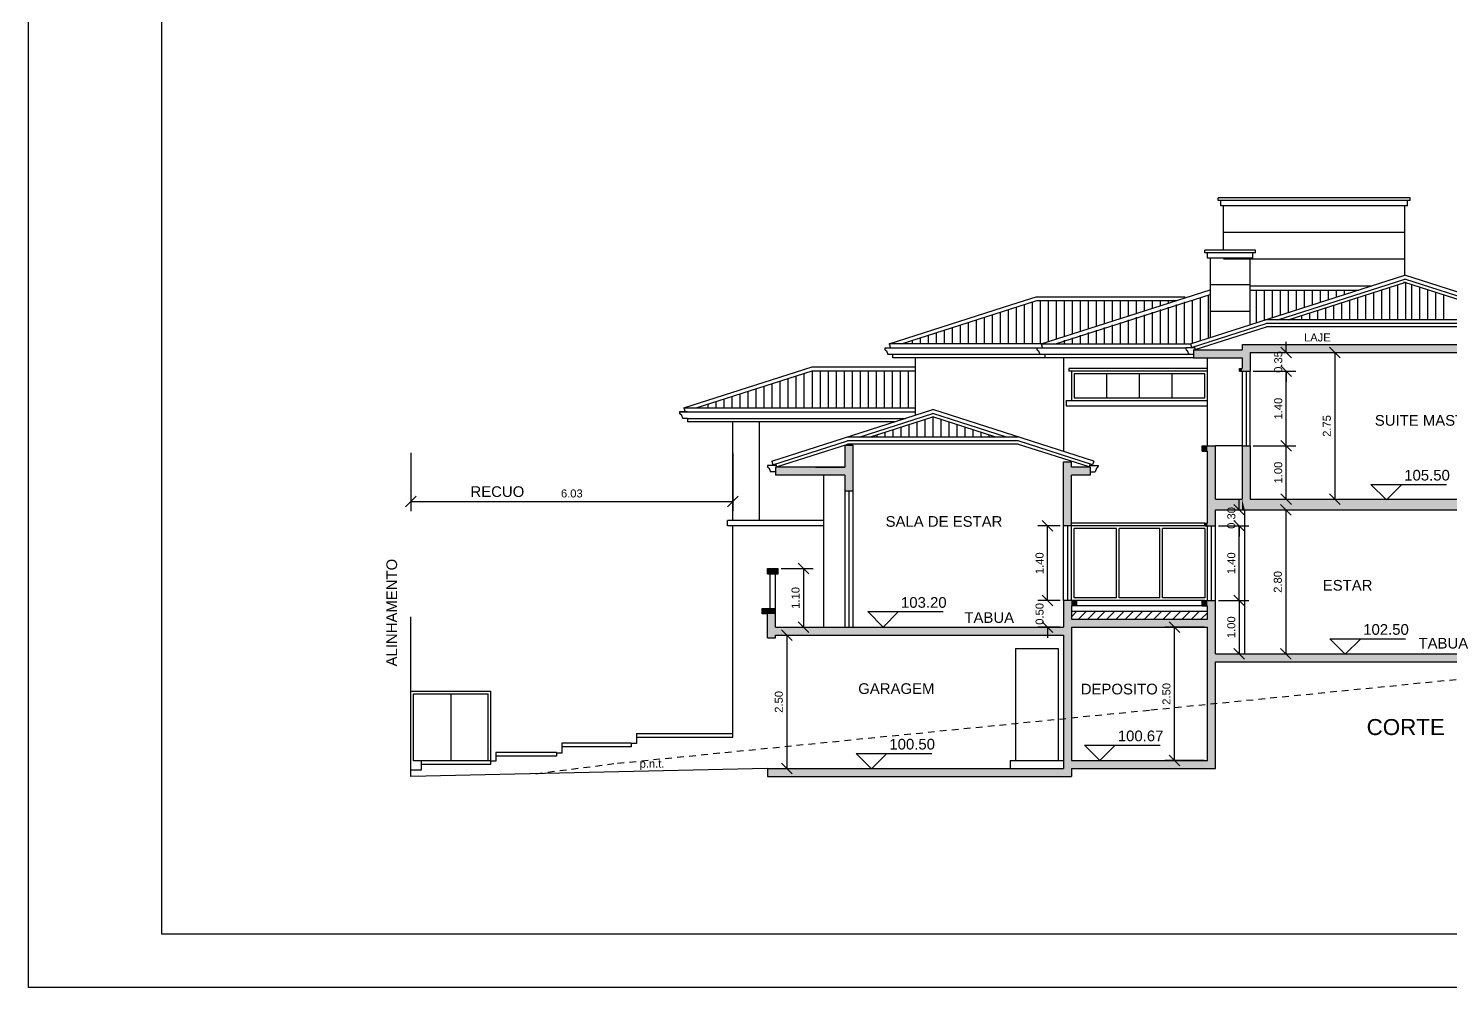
# Model space of a CAD drawing. Extents: x -23 to 90, y 6 to 84.
# Drawn here: x -23.3 to 3.36, y 5.56 to 23.55 of the extents above; entities that cross this region are included whole.
import ezdxf
from ezdxf.enums import TextEntityAlignment as Align

# ---------------------------------------------------------------- set-up
doc = ezdxf.new("R2010")
doc.units = 0
doc.header["$MEASUREMENT"] = 0
doc.linetypes.add('HIDDEN2', pattern=[0.1875, 0.125, -0.0625])
doc.layers.get('0').update_dxf_attribs({"linetype": 'CONTINUOUS'})
doc.layers.get('DEFPOINTS').update_dxf_attribs({"linetype": 'CONTINUOUS'})
for name, color, linetype in [('ALV', 6, 'CONTINUOUS'), ('CAIXILHO', 3, 'CONTINUOUS'), ('COTA', 7, 'CONTINUOUS'), ('COTAPR', 2, 'CONTINUOUS'), ('PROJ', 21, 'HIDDEN2'), ('SOLID', 253, 'CONTINUOUS'), ('TELHADO', 21, 'CONTINUOUS'), ('TEXTO', 7, 'CONTINUOUS'), ('TEXTO1', 5, 'CONTINUOUS'), ('VISTA1', 1, 'CONTINUOUS'), ('VISTA2', 2, 'CONTINUOUS'), ('VISTA3', 3, 'CONTINUOUS'), ('VISTA4', 4, 'CONTINUOUS')]:
    doc.layers.add(name, color=color, linetype=linetype)
doc.styles.add('ROMANS', font='romans', dxfattribs={"height": 0.2})
doc.styles.get("Standard").update_dxf_attribs({"font": 'swissl.ttf'})
doc.dimstyles.get("Standard").update_dxf_attribs({"dimtxt": 0.15, "dimasz": 0, "dimexe": 0.18, "dimexo": 0.06, "dimgap": 0.09, "dimtad": 1, "dimzin": 0, "dimdsep": 46, "dimtxsty": 'ROMANS', "dimtsz": 0.1, "dimcen": 0.09, "dimadec": 0, "dimazin": 0, "dimtfac": 1, "dimtix": 1, "dimtofl": 0, "dimtmove": 2, "dimatfit": 3, "dimfxl": 1, "dimtolj": 1, "dimtzin": 0, "dimarcsym": 0})

# ---------------------------------------------------------------- blocks, each defined once
blk = doc.blocks.new('*D72')
at = {"color": 0, "linetype": 'ByBlock'}
for p, q in [((-34.86, 33.864), (-34.86, 32.774)), ((-28.826, 33.864), (-28.826, 32.774)), ((-34.96, 32.854), (-34.76, 33.054)), ((-34.86, 32.954), (-28.826, 32.954)), ((-28.926, 32.854), (-28.726, 33.054))]:
    blk.add_line(p, q, dxfattribs=at)
at = {"layer": 'DEFPOINTS', "color": 0, "linetype": 'ByBlock'}
for p in [(-34.86, 33.924), (-28.826, 33.924), (-28.826, 32.954)]:
    blk.add_point(p, dxfattribs=at)
at = {"color": 0, "linetype": 'ByBlock'}
blk.add_text('6.03', height=0.15, dxfattribs=at).set_placement((-31.843, 33.104), align=Align.MIDDLE_CENTER)
blk = doc.blocks.new('*D90')
at = {"color": 0, "linetype": 'ByBlock'}
for p, q in [((-19.066, 35.745), (-18.269, 35.745)), ((-18.349, 35.645), (-18.549, 35.845)), ((-18.449, 35.745), (-18.449, 35.945)), ((-18.349, 35.295), (-18.549, 35.495)), ((-19.066, 35.395), (-18.269, 35.395)), ((-18.449, 35.395), (-18.449, 35.195))]:
    blk.add_line(p, q, dxfattribs=at)
at = {"layer": 'DEFPOINTS', "color": 0, "linetype": 'ByBlock'}
for p in [(-19.126, 35.745), (-18.449, 35.745), (-19.126, 35.395)]:
    blk.add_point(p, dxfattribs=at)
at = {"color": 0, "linetype": 'ByBlock'}
blk.add_text('0.35', height=0.15, rotation=90, dxfattribs=at).set_placement((-18.599, 35.57), align=Align.MIDDLE_CENTER)
blk = doc.blocks.new('*D91')
at = {"color": 0, "linetype": 'ByBlock'}
for p, q in [((-18.349, 35.295), (-18.549, 35.495)), ((-19.066, 35.395), (-18.269, 35.395)), ((-18.449, 33.995), (-18.449, 35.395)), ((-19.066, 33.995), (-18.269, 33.995)), ((-18.349, 33.895), (-18.549, 34.095))]:
    blk.add_line(p, q, dxfattribs=at)
at = {"layer": 'DEFPOINTS', "color": 0, "linetype": 'ByBlock'}
for p in [(-19.126, 35.395), (-18.449, 35.395), (-19.126, 33.995)]:
    blk.add_point(p, dxfattribs=at)
at = {"color": 0, "linetype": 'ByBlock'}
blk.add_text('1.40', height=0.15, rotation=90, dxfattribs=at).set_placement((-18.599, 34.695), align=Align.MIDDLE_CENTER)
blk = doc.blocks.new('*D92')
at = {"color": 0, "linetype": 'ByBlock'}
for p, q in [((-19.066, 33.995), (-18.269, 33.995)), ((-18.349, 33.895), (-18.549, 34.095)), ((-18.449, 32.995), (-18.449, 33.995)), ((-18.349, 32.895), (-18.549, 33.095)), ((-19.066, 32.995), (-18.269, 32.995))]:
    blk.add_line(p, q, dxfattribs=at)
at = {"layer": 'DEFPOINTS', "color": 0, "linetype": 'ByBlock'}
for p in [(-19.126, 33.995), (-18.449, 33.995), (-19.126, 32.995)]:
    blk.add_point(p, dxfattribs=at)
at = {"color": 0, "linetype": 'ByBlock'}
blk.add_text('1.00', height=0.15, rotation=90, dxfattribs=at).set_placement((-18.599, 33.495), align=Align.MIDDLE_CENTER)
blk = doc.blocks.new('*D94')
at = {"color": 0, "linetype": 'ByBlock'}
for p, q in [((-19.716, 32.795), (-19.149, 32.795)), ((-19.229, 32.695), (-19.429, 32.895)), ((-19.329, 32.795), (-19.329, 32.995)), ((-19.229, 32.395), (-19.429, 32.595)), ((-19.716, 32.495), (-19.149, 32.495)), ((-19.329, 32.495), (-19.329, 32.295))]:
    blk.add_line(p, q, dxfattribs=at)
at = {"layer": 'DEFPOINTS', "color": 0, "linetype": 'ByBlock'}
for p in [(-19.776, 32.795), (-19.776, 32.495), (-19.329, 32.495)]:
    blk.add_point(p, dxfattribs=at)
at = {"color": 0, "linetype": 'ByBlock'}
blk.add_text('0.30', height=0.15, rotation=90, dxfattribs=at).set_placement((-19.479, 32.645), align=Align.MIDDLE_CENTER)
blk = doc.blocks.new('*D95')
at = {"color": 0, "linetype": 'ByBlock'}
for p, q in [((-19.229, 32.395), (-19.429, 32.595)), ((-19.716, 32.495), (-19.149, 32.495)), ((-19.329, 31.095), (-19.329, 32.495)), ((-19.229, 30.995), (-19.429, 31.195)), ((-19.716, 31.095), (-19.149, 31.095))]:
    blk.add_line(p, q, dxfattribs=at)
at = {"layer": 'DEFPOINTS', "color": 0, "linetype": 'ByBlock'}
for p in [(-19.776, 32.495), (-19.329, 32.495), (-19.776, 31.095)]:
    blk.add_point(p, dxfattribs=at)
at = {"color": 0, "linetype": 'ByBlock'}
blk.add_text('1.40', height=0.15, rotation=90, dxfattribs=at).set_placement((-19.479, 31.795), align=Align.MIDDLE_CENTER)
blk = doc.blocks.new('*D96')
at = {"color": 0, "linetype": 'ByBlock'}
for p, q in [((-19.229, 30.995), (-19.429, 31.195)), ((-19.716, 31.095), (-19.149, 31.095)), ((-19.329, 31.095), (-19.329, 30.095)), ((-19.229, 29.995), (-19.429, 30.195)), ((-19.716, 30.095), (-19.149, 30.095))]:
    blk.add_line(p, q, dxfattribs=at)
at = {"layer": 'DEFPOINTS', "color": 0, "linetype": 'ByBlock'}
for p in [(-19.776, 31.095), (-19.776, 30.095), (-19.329, 30.095)]:
    blk.add_point(p, dxfattribs=at)
at = {"color": 0, "linetype": 'ByBlock'}
blk.add_text('1.00', height=0.15, rotation=90, dxfattribs=at).set_placement((-19.479, 30.595), align=Align.MIDDLE_CENTER)
blk = doc.blocks.new('*D97')
at = {"color": 0, "linetype": 'ByBlock'}
for p, q in [((-19.066, 35.745), (-17.358, 35.745)), ((-17.438, 35.645), (-17.638, 35.845)), ((-17.538, 35.745), (-17.538, 32.995)), ((-17.438, 32.895), (-17.638, 33.095)), ((-19.066, 32.995), (-17.358, 32.995))]:
    blk.add_line(p, q, dxfattribs=at)
at = {"layer": 'DEFPOINTS', "color": 0, "linetype": 'ByBlock'}
for p in [(-19.126, 35.745), (-19.126, 32.995), (-17.538, 32.995)]:
    blk.add_point(p, dxfattribs=at)
at = {"color": 0, "linetype": 'ByBlock'}
blk.add_text('2.75', height=0.15, rotation=90, dxfattribs=at).set_placement((-17.688, 34.37), align=Align.MIDDLE_CENTER)
blk = doc.blocks.new('*D120')
at = {"color": 0, "linetype": 'ByBlock'}
for p, q in [((-19.166, 32.795), (-18.277, 32.795)), ((-18.357, 32.695), (-18.557, 32.895)), ((-18.457, 32.795), (-18.457, 30.095)), ((-18.357, 29.995), (-18.557, 30.195)), ((-19.166, 30.095), (-18.277, 30.095))]:
    blk.add_line(p, q, dxfattribs=at)
at = {"layer": 'DEFPOINTS', "color": 0, "linetype": 'ByBlock'}
for p in [(-19.226, 32.795), (-19.226, 30.095), (-18.457, 30.095)]:
    blk.add_point(p, dxfattribs=at)
at = {"color": 0, "linetype": 'ByBlock'}
blk.add_text('2.80', height=0.15, rotation=90, dxfattribs=at).set_placement((-18.607, 31.445), align=Align.MIDDLE_CENTER)
blk = doc.blocks.new('*X35')
at = {"color": 0}
for p, q in [((-25.423, 30.792), (-25.319, 30.895)), ((-25.293, 30.745), (-25.143, 30.895)), ((-25.116, 30.745), (-24.966, 30.895)), ((-24.939, 30.745), (-24.789, 30.895)), ((-24.762, 30.745), (-24.612, 30.895)), ((-24.586, 30.745), (-24.436, 30.895)), ((-24.409, 30.745), (-24.259, 30.895)), ((-24.232, 30.745), (-24.082, 30.895)), ((-24.055, 30.745), (-23.905, 30.895)), ((-23.879, 30.745), (-23.729, 30.895)), ((-23.702, 30.745), (-23.552, 30.895)), ((-23.525, 30.745), (-23.375, 30.895)), ((-23.348, 30.745), (-23.198, 30.895)), ((-23.171, 30.745), (-23.021, 30.895)), ((-22.995, 30.745), (-22.873, 30.867))]:
    blk.add_line(p, q, dxfattribs=at)
blk = doc.blocks.new('*D102')
at = {"color": 0, "linetype": 'ByBlock'}
for p, q in [((-20.445, 30.495), (-20.645, 30.695)), ((-19.986, 30.595), (-20.725, 30.595)), ((-20.545, 28.095), (-20.545, 30.595)), ((-19.986, 28.095), (-20.725, 28.095)), ((-20.445, 27.995), (-20.645, 28.195))]:
    blk.add_line(p, q, dxfattribs=at)
at = {"layer": 'DEFPOINTS', "color": 0, "linetype": 'ByBlock'}
for p in [(-20.545, 30.595), (-19.926, 30.595), (-19.926, 28.095)]:
    blk.add_point(p, dxfattribs=at)
at = {"color": 0, "linetype": 'ByBlock'}
blk.add_text('2.50', height=0.15, rotation=90, dxfattribs=at).set_placement((-20.695, 29.345), align=Align.MIDDLE_CENTER)
blk = doc.blocks.new('*D105')
at = {"color": 0, "linetype": 'ByBlock'}
for p, q in [((-27.966, 30.445), (-27.633, 30.445)), ((-27.713, 30.345), (-27.913, 30.545)), ((-27.813, 30.445), (-27.813, 27.945)), ((-27.713, 27.845), (-27.913, 28.045)), ((-27.966, 27.945), (-27.633, 27.945))]:
    blk.add_line(p, q, dxfattribs=at)
at = {"layer": 'DEFPOINTS', "color": 0, "linetype": 'ByBlock'}
for p in [(-28.026, 30.445), (-28.026, 27.945), (-27.813, 27.945)]:
    blk.add_point(p, dxfattribs=at)
at = {"color": 0, "linetype": 'ByBlock'}
blk.add_text('2.50', height=0.15, rotation=90, dxfattribs=at).set_placement((-27.963, 29.195), align=Align.MIDDLE_CENTER)
blk = doc.blocks.new('*D106')
at = {"color": 0, "linetype": 'ByBlock'}
for p, q in [((-27.399, 31.595), (-27.599, 31.795)), ((-27.916, 31.695), (-27.319, 31.695)), ((-27.499, 31.695), (-27.499, 30.595)), ((-27.399, 30.495), (-27.599, 30.695)), ((-27.916, 30.595), (-27.319, 30.595))]:
    blk.add_line(p, q, dxfattribs=at)
at = {"layer": 'DEFPOINTS', "color": 0, "linetype": 'ByBlock'}
for p in [(-27.976, 31.695), (-27.976, 30.595), (-27.499, 30.595)]:
    blk.add_point(p, dxfattribs=at)
at = {"color": 0, "linetype": 'ByBlock'}
blk.add_text('1.10', height=0.15, rotation=90, dxfattribs=at).set_placement((-27.649, 31.145), align=Align.MIDDLE_CENTER)
blk = doc.blocks.new('*D116')
at = {"color": 0, "linetype": 'ByBlock'}
for p, q in [((-22.824, 32.395), (-23.024, 32.595)), ((-22.686, 32.495), (-23.104, 32.495)), ((-22.924, 31.095), (-22.924, 32.495)), ((-22.824, 30.995), (-23.024, 31.195)), ((-22.686, 31.095), (-23.104, 31.095))]:
    blk.add_line(p, q, dxfattribs=at)
at = {"layer": 'DEFPOINTS', "color": 0, "linetype": 'ByBlock'}
for p in [(-22.924, 32.495), (-22.626, 32.495), (-22.626, 31.095)]:
    blk.add_point(p, dxfattribs=at)
at = {"color": 0, "linetype": 'ByBlock'}
blk.add_text('1.40', height=0.15, rotation=90, dxfattribs=at).set_placement((-23.074, 31.795), align=Align.MIDDLE_CENTER)
blk = doc.blocks.new('*D117')
at = {"color": 0, "linetype": 'ByBlock'}
for p, q in [((-22.824, 30.995), (-23.024, 31.195)), ((-22.924, 31.095), (-22.924, 31.295)), ((-22.686, 31.095), (-23.104, 31.095)), ((-22.824, 30.495), (-23.024, 30.695)), ((-22.686, 30.595), (-23.104, 30.595)), ((-22.924, 30.595), (-22.924, 30.395))]:
    blk.add_line(p, q, dxfattribs=at)
at = {"layer": 'DEFPOINTS', "color": 0, "linetype": 'ByBlock'}
for p in [(-22.626, 31.095), (-22.924, 30.595), (-22.626, 30.595)]:
    blk.add_point(p, dxfattribs=at)
at = {"color": 0, "linetype": 'ByBlock'}
blk.add_text('0.50', height=0.15, rotation=90, dxfattribs=at).set_placement((-23.074, 30.845), align=Align.MIDDLE_CENTER)

msp = doc.modelspace()

# ---------------------------------------------------------------- linework, layer by layer
for p, q in [((-23.303, 5.558), (-23.303, 84.427)), ((-0.399, 18.738), (-1.149, 18.738)), ((0.317, 18.081), (2.521, 18.787)), ((4.688, 18.081), (2.484, 18.787)), ((-0.399, 18.238), (-1.149, 18.238)), ((-1.431, 17.522), (-0.09, 17.951)), ((5.101, 17.951), (-0.09, 17.951)), ((-1.457, 17.554), (-1.607, 17.554)), ((-1.449, 17.579), (-1.431, 17.522)), ((-7.533, 15.881), (-6.349, 16.26)), ((-5.165, 15.881), (-6.349, 16.26)), ((-9.281, 15.322), (-7.94, 15.751)), ((-4.749, 15.751), (-7.949, 15.751)), ((-3.417, 15.322), (-4.758, 15.751)), ((-9.299, 15.352), (-9.449, 15.352)), ((-9.299, 15.379), (-9.281, 15.322)), ((-3.399, 15.379), (-3.417, 15.322)), ((-3.399, 15.352), (-3.249, 15.352)), ((-12.006, 10.142), (-13.306, 10.142)), ((-13.306, 10.142), (-13.306, 10.072)), ((-12.006, 10.142), (-12.006, 10.072)), ((-11.906, 10.135), (-12.006, 10.135)), ((-11.906, 10.322), (-10.099, 10.322)), ((-11.906, 10.322), (-11.906, 10.152)), ((-11.906, 10.252), (-10.099, 10.252)), ((-11.906, 10.152), (-11.906, 10.135)), ((-13.406, 9.968), (-14.541, 9.968)), ((-14.541, 9.968), (-14.541, 9.898)), ((-13.406, 9.898), (-14.541, 9.898)), ((-14.541, 9.898), (-14.541, 9.803)), ((-13.406, 9.968), (-13.406, 9.898)), ((-13.306, 9.956), (-13.406, 9.956)), ((-12.006, 10.072), (-13.306, 10.072)), ((-13.306, 10.072), (-13.306, 9.956)), ((-15.941, 9.633), (-16.134, 9.633)), ((-14.641, 9.809), (-15.941, 9.809)), ((-15.941, 9.809), (-15.941, 9.739)), ((-14.641, 9.739), (-15.941, 9.739)), ((-15.941, 9.739), (-15.941, 9.633)), ((-14.641, 9.809), (-14.641, 9.739)), ((-14.541, 9.803), (-14.641, 9.803)), ((90.408, 5.558), (-23.303, 5.558))]:
    msp.add_line(p, q)
at = {"color": 6}
for p, q in [((-20.803, 6.558), (-20.803, 83.427)), ((89.408, 6.558), (-20.803, 6.558))]:
    msp.add_line(p, q, dxfattribs=at)
at = {"layer": 'ALV'}
for p, q in [((-0.549, 17.616), (-0.549, 17.516)), ((-0.549, 17.616), (5.751, 17.616)), ((-1.607, 17.554), (-1.607, 17.534)), ((-1.577, 17.504), (-1.548, 17.433)), ((-1.457, 17.433), (-1.548, 17.433)), ((-1.459, 17.516), (-0.549, 17.516)), ((-1.459, 17.516), (-1.459, 17.366)), ((-1.459, 17.366), (-0.549, 17.366)), ((-0.549, 17.366), (-0.549, 17.166)), ((-0.399, 17.466), (-0.399, 17.116)), ((-0.399, 17.466), (5.601, 17.466)), ((-0.599, 17.166), (-0.549, 17.166)), ((-0.599, 17.116), (-0.599, 17.166)), ((-0.599, 17.116), (-0.399, 17.116)), ((-7.999, 15.732), (-7.999, 15.316)), ((-7.999, 15.732), (-7.849, 15.732)), ((-7.849, 15.732), (-7.849, 14.866)), ((-1.299, 15.716), (-1.049, 15.716)), ((-1.299, 15.616), (-1.299, 15.716)), ((-1.299, 15.616), (-1.199, 15.616)), ((-1.199, 14.716), (-1.199, 15.616)), ((-1.049, 14.716), (-1.049, 15.716)), ((-0.549, 15.716), (-0.549, 14.716)), ((-0.549, 15.716), (-0.399, 15.716)), ((-0.399, 15.716), (-0.399, 14.716)), ((-9.449, 15.352), (-9.449, 15.332)), ((-9.419, 15.302), (-9.39, 15.23)), ((-9.299, 15.23), (-9.39, 15.23)), ((-9.299, 15.316), (-9.299, 15.166)), ((-7.999, 15.316), (-9.299, 15.316)), ((-8.539, 15.316), (-7.999, 15.316)), ((-3.899, 14.216), (-3.899, 15.416)), ((-3.899, 15.416), (-3.748, 15.416)), ((-3.748, 15.316), (-3.748, 15.416)), ((-3.399, 15.316), (-3.748, 15.316)), ((-3.399, 15.316), (-3.399, 15.166)), ((-3.399, 15.23), (-3.307, 15.23)), ((-3.279, 15.302), (-3.307, 15.23)), ((-3.249, 15.352), (-3.249, 15.332)), ((-7.999, 15.166), (-9.299, 15.166)), ((-7.999, 15.166), (-7.999, 14.866)), ((-3.748, 14.216), (-3.748, 15.166)), ((-3.399, 15.166), (-3.748, 15.166)), ((-7.849, 14.866), (-7.999, 14.866)), ((-1.199, 14.266), (-1.199, 14.716)), ((-1.049, 14.716), (-0.549, 14.716)), ((-0.399, 14.716), (5.601, 14.716)), ((-1.049, 14.216), (-1.049, 14.516)), ((-1.049, 14.516), (8.151, 14.516)), ((-3.748, 14.216), (-3.899, 14.216)), ((-1.249, 14.216), (-1.249, 14.266)), ((-1.249, 14.266), (-1.199, 14.266)), ((-1.249, 14.216), (-1.049, 14.216)), ((-9.449, 13.316), (-9.449, 13.416)), ((-9.449, 13.416), (-9.249, 13.416)), ((-9.249, 13.316), (-9.249, 13.416)), ((-9.449, 13.316), (-9.249, 13.316)), ((-3.899, 12.816), (-3.899, 12.316)), ((-3.648, 12.816), (-3.899, 12.816)), ((-3.899, 12.816), (-3.899, 12.316)), ((-3.648, 12.716), (-3.648, 12.816)), ((-1.299, 12.716), (-1.299, 12.816)), ((-1.299, 12.816), (-1.049, 12.816)), ((-1.049, 11.816), (-1.049, 12.816)), ((-9.549, 12.566), (-9.549, 12.666)), ((-9.549, 12.666), (-9.299, 12.666)), ((-9.449, 12.566), (-9.549, 12.566)), ((-9.449, 12.116), (-9.449, 12.566)), ((-9.299, 12.316), (-9.299, 12.666)), ((-3.749, 12.716), (-3.749, 12.466)), ((-3.648, 12.716), (-3.748, 12.716)), ((-1.299, 12.716), (-1.199, 12.716)), ((-1.199, 12.466), (-1.199, 12.716)), ((-9.299, 12.316), (-3.899, 12.316)), ((-3.899, 12.366), (-3.899, 12.316)), ((-3.899, 12.366), (-3.899, 12.316)), ((-3.749, 12.466), (-1.199, 12.466)), ((-3.749, 12.316), (-1.199, 12.316)), ((-3.749, 12.316), (-3.749, 9.816)), ((-1.199, 9.816), (-1.199, 12.316)), ((-9.449, 12.116), (-9.299, 12.116)), ((-9.299, 12.116), (-9.299, 12.166)), ((-9.299, 12.166), (-3.899, 12.166)), ((-3.899, 12.166), (-3.899, 9.666)), ((-1.049, 11.816), (10.718, 11.816)), ((-1.049, 11.666), (10.868, 11.666)), ((-1.049, 9.666), (-1.049, 11.666)), ((-9.449, 9.666), (-16.133, 9.516)), ((-9.449, 9.666), (-3.899, 9.666)), ((-9.449, 9.666), (-9.449, 9.516)), ((-3.749, 9.816), (-1.199, 9.816)), ((-3.749, 9.666), (-1.049, 9.666)), ((-3.749, 9.666), (-3.749, 9.516)), ((-9.449, 9.516), (-3.749, 9.516))]:
    msp.add_line(p, q, dxfattribs=at)
for centre, start, end in [((-1.577, 17.534), 180, 270), ((-9.419, 15.332), 180, 270), ((-3.279, 15.332), 270, 0)]:
    msp.add_arc(centre, 0.03, start, end, dxfattribs=at)
at = {"layer": 'CAIXILHO'}
for p, q in [((-0.474, 17.116), (-0.474, 15.716)), ((-7.924, 14.866), (-7.924, 12.316)), ((-3.823, 14.216), (-3.823, 12.816)), ((-1.124, 12.816), (-1.124, 14.216))]:
    msp.add_line(p, q, dxfattribs=at)
at = {"layer": 'COTAPR'}
for p, q in [((1.867, 14.993), (3.285, 14.993)), ((2.155, 14.705), (1.867, 14.993)), ((2.155, 14.705), (2.443, 14.993)), ((-7.569, 12.608), (-6.151, 12.608)), ((-7.281, 12.32), (-7.569, 12.608)), ((-7.281, 12.32), (-6.993, 12.608)), ((-3.749, 12.616), (-1.199, 12.616)), ((-16.133, 11.116), (-16.133, 12.508)), ((1.098, 12.101), (2.516, 12.101)), ((1.386, 11.813), (1.098, 12.101)), ((1.386, 11.813), (1.674, 12.101)), ((-7.787, 9.95), (-6.368, 9.95)), ((-7.499, 9.662), (-7.787, 9.95)), ((-7.499, 9.662), (-7.21, 9.95)), ((-3.504, 10.104), (-2.085, 10.104)), ((-3.216, 9.817), (-3.504, 10.104)), ((-3.216, 9.817), (-2.927, 10.104))]:
    msp.add_line(p, q, dxfattribs=at)
at = {"layer": 'PROJ'}
msp.add_lwpolyline([(-13.789, 9.569), (-12.259, 9.766), (-2.259, 10.766), (7.741, 11.766), (18.591, 12.979)], dxfattribs=at)
at = {"layer": 'SOLID'}
for points in [[(-0.549, 17.616), (-0.549, 17.116), (-0.399, 17.466), (-0.399, 17.116)], [(5.751, 17.616), (-0.549, 17.616), (5.601, 17.466), (-0.399, 17.466)], [(-1.459, 17.516), (-0.549, 17.516), (-1.459, 17.366), (-0.549, 17.366)], [(-0.549, 17.166), (-0.599, 17.166), (-0.549, 17.116), (-0.599, 17.116)], [(-7.849, 15.732), (-7.849, 14.866), (-7.999, 15.732), (-7.999, 14.866)], [(-1.299, 15.716), (-1.299, 15.616), (-1.199, 15.716), (-1.199, 15.616)], [(-1.049, 15.716), (-1.049, 14.216), (-1.199, 15.716), (-1.199, 14.216)], [(-0.549, 15.716), (-0.549, 14.716), (-0.399, 15.716), (-0.399, 14.716)], [(-7.999, 15.316), (-9.299, 15.316), (-7.999, 15.166), (-9.299, 15.166)], [(-3.899, 15.416), (-3.899, 14.216), (-3.748, 15.416), (-3.748, 14.216)], [(-3.399, 15.316), (-3.748, 15.316), (-3.399, 15.166), (-3.748, 15.166)], [(-1.049, 14.716), (-1.049, 14.516), (-0.549, 14.716), (-0.549, 14.516)], [(8.151, 14.716), (-0.549, 14.716), (8.151, 14.516), (-0.499, 14.516)], [(-0.499, 14.516), (-0.549, 14.716), (-0.549, 14.516)], [(-1.249, 14.266), (-1.249, 14.216), (-1.199, 14.266), (-1.199, 14.216)], [(-9.449, 13.416), (-9.249, 13.416), (-9.449, 13.316), (-9.249, 13.316)], [(-3.899, 12.816), (-3.899, 9.666), (-3.748, 12.816), (-3.749, 9.516)], [(-3.648, 12.816), (-3.648, 12.716), (-3.748, 12.816), (-3.748, 12.716)], [(-1.299, 12.716), (-1.199, 12.716), (-1.299, 12.816), (-1.199, 12.816)], [(-1.049, 12.816), (-1.049, 9.666), (-1.199, 12.816), (-1.199, 9.816)], [(-9.549, 12.666), (-9.299, 12.666), (-9.549, 12.566), (-9.299, 12.566)], [(-9.449, 12.566), (-9.449, 12.116), (-9.299, 12.566), (-9.299, 12.116)], [(-9.299, 12.316), (-3.899, 12.316), (-9.299, 12.166), (-3.899, 12.166)], [(-1.199, 12.466), (-3.749, 12.466), (-1.199, 12.316), (-3.749, 12.316)], [(-1.049, 11.816), (10.718, 11.816), (-1.049, 11.666), (10.868, 11.666)], [(-3.899, 9.666), (-9.449, 9.666), (-3.749, 9.516), (-9.449, 9.516)], [(-1.199, 9.816), (-3.749, 9.816), (-1.049, 9.666), (-3.749, 9.666)]]:
    msp.add_solid(points, dxfattribs=at)
at = {"layer": 'TELHADO'}
for p, q in [((2.219, 18.081), (2.219, 18.69)), ((2.369, 18.081), (2.369, 18.738)), ((2.519, 18.081), (2.519, 18.786)), ((2.633, 18.081), (2.633, 18.739)), ((2.783, 18.081), (2.783, 18.691)), ((-4.481, 17.631), (-4.481, 18.417)), ((-4.331, 17.631), (-4.331, 18.443)), ((-4.181, 17.675), (-4.181, 18.443)), ((-4.031, 17.723), (-4.031, 18.443)), ((-3.881, 17.771), (-3.881, 18.443)), ((-3.881, 17.771), (-3.881, 18.443)), ((-3.731, 17.819), (-3.731, 18.443)), ((-3.581, 17.867), (-3.581, 18.443)), ((-3.431, 17.915), (-3.431, 18.443)), ((-3.281, 17.963), (-3.281, 18.443)), ((-3.131, 18.011), (-3.131, 18.443)), ((-2.981, 18.059), (-2.981, 18.443)), ((-2.831, 18.107), (-2.831, 18.443)), ((-2.681, 18.155), (-2.681, 18.443)), ((-2.531, 18.203), (-2.531, 18.443)), ((-2.381, 18.251), (-2.381, 18.443)), ((-2.231, 18.299), (-2.231, 18.443)), ((-2.081, 18.347), (-2.081, 18.443)), ((-1.931, 18.395), (-1.931, 18.443)), ((-1.631, 17.631), (-1.631, 18.417)), ((-1.481, 17.643), (-1.481, 18.452)), ((-1.331, 17.691), (-1.331, 18.5)), ((-1.181, 17.739), (-1.181, 18.548)), ((-0.281, 18.027), (-0.281, 18.64)), ((-0.131, 18.075), (-0.131, 18.64)), ((0.019, 18.123), (0.019, 18.64)), ((0.169, 18.171), (0.169, 18.64)), ((0.319, 18.219), (0.319, 18.64)), ((0.469, 18.267), (0.469, 18.64)), ((0.619, 18.315), (0.619, 18.64)), ((0.769, 18.363), (0.769, 18.64)), ((0.919, 18.411), (0.919, 18.64)), ((1.069, 18.459), (1.069, 18.64)), ((1.219, 18.507), (1.219, 18.64)), ((1.319, 18.081), (1.319, 18.402)), ((1.369, 18.555), (1.369, 18.64)), ((1.469, 18.081), (1.469, 18.45)), ((1.619, 18.081), (1.619, 18.498)), ((1.769, 18.081), (1.769, 18.546)), ((1.919, 18.081), (1.919, 18.594)), ((2.069, 18.081), (2.069, 18.642)), ((2.933, 18.081), (2.933, 18.643)), ((3.083, 18.081), (3.083, 18.595)), ((3.233, 18.081), (3.233, 18.547)), ((-5.231, 17.631), (-5.231, 18.177)), ((-5.081, 17.631), (-5.081, 18.225)), ((-4.931, 17.631), (-4.931, 18.273)), ((-4.781, 17.631), (-4.781, 18.321)), ((-4.631, 17.631), (-4.631, 18.369)), ((-2.381, 17.631), (-2.381, 18.177)), ((-2.231, 17.631), (-2.231, 18.225)), ((-2.081, 17.631), (-2.081, 18.273)), ((-1.931, 17.631), (-1.931, 18.321)), ((-1.781, 17.631), (-1.781, 18.369)), ((0.569, 18.081), (0.569, 18.162)), ((0.719, 18.081), (0.719, 18.21)), ((0.869, 18.081), (0.869, 18.258)), ((1.019, 18.081), (1.019, 18.306)), ((1.169, 18.081), (1.169, 18.354)), ((-6.131, 17.631), (-6.131, 17.889)), ((-5.981, 17.631), (-5.981, 17.937)), ((-5.831, 17.631), (-5.831, 17.985)), ((-5.681, 17.631), (-5.681, 18.033)), ((-5.531, 17.631), (-5.531, 18.081)), ((-5.381, 17.631), (-5.381, 18.129)), ((-3.281, 17.631), (-3.281, 17.889)), ((-3.131, 17.631), (-3.131, 17.937)), ((-2.981, 17.631), (-2.981, 17.985)), ((-2.831, 17.631), (-2.831, 18.033)), ((-2.681, 17.631), (-2.681, 18.081)), ((-2.531, 17.631), (-2.531, 18.129)), ((0.419, 18.081), (0.419, 18.114)), ((-6.731, 17.631), (-6.731, 17.697)), ((-6.581, 17.631), (-6.581, 17.745)), ((-6.431, 17.631), (-6.431, 17.793)), ((-6.281, 17.631), (-6.281, 17.841)), ((-3.881, 17.631), (-3.881, 17.697)), ((-3.731, 17.631), (-3.731, 17.745)), ((-3.581, 17.631), (-3.581, 17.793)), ((-3.431, 17.631), (-3.431, 17.841)), ((-8.762, 16.432), (-8.762, 17.079)), ((-8.612, 17.127), (-8.612, 16.432)), ((-8.462, 17.127), (-8.462, 16.432)), ((-8.312, 17.127), (-8.312, 16.432)), ((-8.162, 17.127), (-8.162, 16.432)), ((-8.012, 17.127), (-8.012, 16.432)), ((-7.862, 17.127), (-7.862, 16.432)), ((-7.712, 17.127), (-7.712, 16.432)), ((-7.562, 17.127), (-7.562, 16.432)), ((-7.412, 17.127), (-7.412, 16.432)), ((-7.262, 17.127), (-7.262, 16.432)), ((-7.112, 17.127), (-7.112, 16.432)), ((-6.962, 17.127), (-6.962, 16.432)), ((-6.812, 17.127), (-6.812, 16.432)), ((-9.512, 16.432), (-9.512, 16.839)), ((-9.362, 16.432), (-9.362, 16.887)), ((-9.212, 16.432), (-9.212, 16.935)), ((-9.062, 16.432), (-9.062, 16.983)), ((-8.912, 16.432), (-8.912, 17.031)), ((-10.412, 16.432), (-10.412, 16.551)), ((-10.262, 16.432), (-10.262, 16.599)), ((-10.112, 16.432), (-10.112, 16.647)), ((-9.962, 16.432), (-9.962, 16.695)), ((-9.812, 16.432), (-9.812, 16.743)), ((-9.662, 16.432), (-9.662, 16.791)), ((-10.562, 16.432), (-10.562, 16.503)), ((-7.099, 16.02), (-7.099, 15.881)), ((-7.099, 16.02), (-7.099, 15.881)), ((-6.949, 16.068), (-6.949, 15.881)), ((-6.799, 16.116), (-6.799, 15.881)), ((-6.649, 16.164), (-6.649, 15.881)), ((-6.499, 16.212), (-6.499, 15.881)), ((-6.349, 16.26), (-6.349, 15.881)), ((-6.199, 16.212), (-6.199, 15.881)), ((-6.049, 16.164), (-6.049, 15.881)), ((-5.899, 16.116), (-5.899, 15.881)), ((-5.749, 16.068), (-5.749, 15.881)), ((-5.599, 16.02), (-5.599, 15.881)), ((-7.399, 15.924), (-7.399, 15.881)), ((-7.249, 15.972), (-7.249, 15.881)), ((-5.449, 15.972), (-5.449, 15.881)), ((-5.299, 15.924), (-5.299, 15.881))]:
    msp.add_line(p, q, dxfattribs=at)
at = {"layer": 'VISTA1'}
for p, q in [((2.501, 19.716), (-0.899, 19.716)), ((2.501, 19.216), (-0.899, 19.216)), ((-10.099, 14.316), (-10.099, 16.168)), ((-16.133, 9.516), (-16.133, 11.116)), ((-16.133, 11.116), (-14.633, 11.116)), ((-16.083, 9.809), (-16.083, 11.066)), ((-16.083, 11.066), (-14.683, 11.066)), ((-15.383, 11.066), (-15.383, 9.809)), ((-14.683, 9.803), (-14.683, 11.066)), ((-14.633, 9.803), (-14.633, 11.116)), ((-15.941, 9.809), (-16.083, 9.809))]:
    msp.add_line(p, q, dxfattribs=at)
at = {"layer": 'VISTA2'}
for p, q in [((2.601, 20.366), (-0.999, 20.366)), ((-0.999, 20.316), (-0.999, 20.366)), ((2.601, 20.316), (-0.999, 20.316)), ((-0.949, 20.316), (-0.999, 20.316)), ((-0.949, 20.216), (-0.949, 20.316)), ((2.551, 20.216), (2.551, 20.316)), ((2.601, 20.316), (2.551, 20.316)), ((2.601, 20.316), (2.601, 20.366)), ((2.551, 20.216), (-0.949, 20.216)), ((-0.899, 19.388), (-0.899, 20.216)), ((2.501, 18.917), (2.501, 20.216)), ((-6.938, 17.631), (-4.4, 18.443)), ((-4.866, 18.367), (-4.411, 18.513)), ((-4.411, 18.513), (-1.617, 18.513)), ((-4.4, 18.443), (-1.78, 18.443)), ((-7.168, 17.631), (-4.866, 18.367)), ((-11.013, 16.432), (-8.612, 17.201)), ((-10.783, 16.432), (-8.612, 17.127)), ((-8.612, 17.201), (-6.672, 17.201)), ((-8.612, 17.127), (-6.672, 17.127)), ((-1.199, 17.166), (-3.799, 17.166)), ((-3.799, 17.166), (-3.799, 17.116)), ((-1.199, 17.116), (-3.799, 17.116)), ((-3.749, 17.116), (-3.749, 16.566)), ((-1.249, 17.066), (-3.699, 17.066)), ((-3.699, 17.066), (-3.699, 16.616)), ((-3.089, 17.066), (-3.089, 16.616)), ((-2.479, 17.066), (-2.479, 16.616)), ((-1.869, 17.066), (-1.869, 16.616)), ((-1.249, 16.616), (-1.249, 17.066)), ((-0.549, 17.116), (-0.549, 15.716)), ((-0.399, 15.716), (-0.399, 17.116)), ((-3.849, 16.566), (-1.199, 16.566)), ((-3.849, 16.566), (-3.849, 16.466)), ((-3.699, 16.616), (-1.249, 16.616)), ((-3.849, 16.466), (-1.199, 16.466)), ((-9.599, 14.316), (-9.599, 16.168)), ((-0.549, 15.716), (-1.049, 15.716)), ((-7.999, 14.866), (-7.999, 12.316)), ((-7.849, 14.866), (-7.849, 12.316)), ((-10.099, 10.252), (-10.099, 14.216)), ((-3.899, 12.816), (-3.899, 14.216)), ((-3.748, 12.816), (-3.748, 14.266)), ((-1.249, 14.266), (-3.748, 14.266)), ((-1.249, 14.216), (-3.748, 14.216)), ((-3.698, 12.866), (-3.698, 14.166)), ((-2.907, 14.166), (-3.698, 14.166)), ((-2.907, 12.866), (-2.907, 14.166)), ((-2.857, 12.866), (-2.857, 14.166)), ((-2.091, 14.166), (-2.857, 14.166)), ((-2.091, 12.866), (-2.091, 14.166)), ((-2.041, 12.866), (-2.041, 14.166)), ((-1.249, 14.166), (-2.041, 14.166)), ((-1.249, 14.166), (-1.249, 12.866)), ((-1.199, 12.816), (-1.199, 14.216)), ((-1.049, 12.816), (-1.049, 14.216)), ((-9.399, 12.666), (-9.399, 13.316)), ((-9.299, 12.666), (-9.299, 13.316)), ((-3.698, 12.866), (-3.698, 13.316)), ((-1.249, 12.816), (-3.748, 12.816)), ((-2.907, 12.866), (-3.699, 12.866)), ((-2.091, 12.866), (-2.857, 12.866)), ((-1.249, 12.866), (-2.041, 12.866)), ((-1.249, 12.716), (-3.749, 12.716)), ((-4.799, 11.916), (-3.999, 11.916)), ((-4.799, 11.916), (-4.799, 9.816)), ((-3.999, 11.916), (-3.999, 9.816)), ((-4.899, 9.816), (-3.899, 9.816)), ((-4.899, 9.816), (-4.899, 9.666))]:
    msp.add_line(p, q, dxfattribs=at)
at = {"layer": 'VISTA3'}
for p, q in [((-0.299, 19.388), (-1.249, 19.388)), ((-1.249, 19.338), (-1.249, 19.388)), ((-0.299, 19.338), (-1.249, 19.338)), ((-1.199, 19.238), (-1.199, 19.338)), ((-0.349, 19.238), (-1.199, 19.238)), ((-1.149, 19.238), (-1.149, 17.749)), ((-0.399, 17.989), (-0.399, 19.238)), ((-0.349, 19.238), (-0.349, 19.338)), ((-0.299, 19.338), (-0.299, 19.388)), ((-0.399, 18.719), (1.883, 18.719)), ((-4.318, 17.631), (-1.149, 18.645)), ((-4.046, 17.631), (-1.149, 18.558)), ((-0.399, 18.64), (1.637, 18.64)), ((-4.318, 17.631), (-7.168, 17.631)), ((-7.168, 17.631), (-7.143, 17.552)), ((-4.399, 17.552), (-7.249, 17.552)), ((-7.249, 17.552), (-7.249, 17.532)), ((-7.219, 17.502), (-7.19, 17.43)), ((-4.34, 17.43), (-7.19, 17.43)), ((-7.099, 17.366), (-7.099, 17.43)), ((-4.249, 17.366), (-7.099, 17.366)), ((-6.672, 16.293), (-6.672, 17.366)), ((-1.199, 15.716), (-1.199, 17.366)), ((-10.944, 16.353), (-11.094, 16.353)), ((-11.094, 16.353), (-6.672, 16.353)), ((-11.094, 16.353), (-11.094, 16.333)), ((-11.064, 16.303), (-11.036, 16.232)), ((-11.013, 16.432), (-6.672, 16.432)), ((-11.013, 16.432), (-10.988, 16.353)), ((-10.944, 16.232), (-11.036, 16.232)), ((-10.944, 16.232), (-6.859, 16.232)), ((-10.944, 16.232), (-10.944, 16.168)), ((-7.064, 16.168), (-10.944, 16.168)), ((-8.399, 14.316), (-10.199, 14.316)), ((-10.199, 14.216), (-10.199, 14.316)), ((-8.399, 14.216), (-10.199, 14.216))]:
    msp.add_line(p, q, dxfattribs=at)
for centre in [(-7.219, 17.532), (-11.064, 16.333)]:
    msp.add_arc(centre, 0.03, 180, 270, dxfattribs=at)
at = {"layer": 'VISTA4'}
for p, q in [((-1.518, 17.631), (2.502, 18.917)), ((0.12, 18.081), (2.502, 18.844)), ((4.968, 18.128), (2.502, 18.917)), ((4.885, 18.081), (2.502, 18.844)), ((-1.497, 17.564), (-0.099, 18.011)), ((5.101, 18.081), (-0.11, 18.081)), ((5.101, 18.011), (-0.099, 18.011)), ((-4.318, 17.631), (-1.518, 17.631)), ((-4.318, 17.631), (-4.293, 17.552)), ((-1.518, 17.631), (-1.497, 17.564)), ((-4.048, 17.552), (-4.399, 17.552)), ((-4.399, 17.552), (-4.399, 17.532)), ((-4.369, 17.502), (-4.34, 17.43)), ((-1.459, 17.43), (-4.34, 17.43)), ((-4.249, 17.43), (-4.249, 17.366)), ((-1.459, 17.366), (-4.249, 17.366)), ((-1.607, 17.552), (-4.048, 17.552)), ((-3.899, 17.366), (-3.899, 15.613)), ((-9.368, 15.431), (-6.349, 16.397)), ((-7.73, 15.881), (-6.349, 16.323)), ((-3.33, 15.431), (-6.349, 16.397)), ((-4.968, 15.881), (-6.349, 16.323)), ((-9.347, 15.364), (-7.949, 15.811)), ((-4.749, 15.881), (-7.949, 15.881)), ((-4.749, 15.811), (-7.949, 15.811)), ((-3.351, 15.364), (-4.749, 15.811)), ((-9.368, 15.431), (-9.347, 15.364)), ((-3.33, 15.431), (-3.351, 15.364)), ((-8.399, 15.166), (-8.399, 12.316)), ((-0.499, 11.816), (-0.499, 14.516))]:
    msp.add_line(p, q, dxfattribs=at)
msp.add_arc((-4.369, 17.532), 0.03, 180, 270, dxfattribs=at)

# ---------------------------------------------------------------- block references
at = {"layer": 'COTAPR'}
msp.add_blockref('*X35', (21.674, -18.279), dxfattribs=at)

# ---------------------------------------------------------------- texts
at = {"layer": 'COTA'}
msp.add_text('LAJE', height=0.15, dxfattribs=at).set_placement((0.611, 17.675))
at = {"layer": 'COTAPR'}
for s, p in [('105.50', (2.491, 15.067)), ('RECUO', (-15.016, 14.759)), ('103.20', (-6.944, 12.681)), ('102.50', (1.722, 12.174)), ('100.50', (-7.162, 10.023)), ('100.67', (-2.879, 10.178))]:
    msp.add_text(s, height=0.2, dxfattribs=at).set_placement(p)
msp.add_text('ALINHAMENTO', height=0.2, rotation=90, dxfattribs=at).set_placement((-16.392, 11.581))
at = {"layer": 'TEXTO'}
for s, height, p in [('SUITE MASTER', 0.2, (1.939, 16.095)), ('SALA DE ESTAR', 0.2, (-7.233, 14.2)), ('ESTAR', 0.2, (0.963, 13.003)), ('TABUA', 0.2, (-5.756, 12.397)), ('TABUA', 0.2, (2.758, 11.916)), ('GARAGEM', 0.2, (-7.746, 11.065)), ('DEPOSITO', 0.2, (-3.574, 11.056)), ('p.n.t.', 0.15, (-11.845, 9.683))]:
    msp.add_text(s, height=height, dxfattribs=at).set_placement(p)
at = {"layer": 'TEXTO1'}
msp.add_text('CORTE  CC', height=0.3, dxfattribs=at).set_placement((1.785, 10.294))

# ---------------------------------------------------------------- dimensions: what is measured, and where the dimension line sits
at = {"layer": 'COTA'}
for base, p1, p2, picture, middle in [((0.278, 17.466), (-0.399, 17.116), (-0.399, 17.466), '*D90', (0.128, 17.291)), ((1.189, 14.716), (-0.399, 17.466), (-0.399, 14.716), '*D97', (1.039, 16.091)), ((0.278, 17.116), (-0.399, 15.716), (-0.399, 17.116), '*D91', (0.128, 16.416)), ((0.278, 15.716), (-0.399, 14.716), (-0.399, 15.716), '*D92', (0.128, 15.216)), ((-0.602, 14.216), (-1.049, 14.516), (-1.049, 14.216), '*D94', (-0.752, 14.366)), ((-0.602, 14.216), (-1.049, 12.816), (-1.049, 14.216), '*D95', (-0.752, 13.516)), ((-0.602, 11.816), (-1.049, 12.816), (-1.049, 11.816), '*D96', (-0.752, 12.316)), ((-1.818, 12.316), (-1.199, 9.816), (-1.199, 12.316), '*D102', (-1.968, 11.066))]:
    dim = msp.add_linear_dim(base=base, p1=p1, p2=p2, angle=90, dimstyle='Standard', dxfattribs=at)
    dim.commit()
    dim.dimension.update_dxf_attribs({"geometry": picture, "text_midpoint": middle, "insert": (18.727, -18.279)})
dim = msp.add_linear_dim(base=(0.27, 11.816), p1=(-0.499, 14.516), p2=(-0.499, 11.816), angle=90, text='2.80', dimstyle='Standard', dxfattribs=at)
dim.commit()
dim.dimension.update_dxf_attribs({"geometry": '*D120', "text_midpoint": (0.12, 13.166), "insert": (18.727, -18.279)})
at = {"layer": 'COTAPR'}
dim = msp.add_aligned_dim(p1=(-16.133, 15.644), p2=(-10.099, 15.644), distance=-0.969, dimstyle='Standard', dxfattribs=at)
dim.commit()
dim.dimension.update_dxf_attribs({"geometry": '*D72', "text_midpoint": (-13.116, 14.825), "insert": (18.727, -18.279)})
for base, p1, p2, picture, middle in [((-8.772, 12.316), (-9.249, 13.416), (-9.249, 12.316), '*D106', (-8.922, 12.866)), ((-9.086, 9.666), (-9.299, 12.166), (-9.299, 9.666), '*D105', (-9.236, 10.916))]:
    dim = msp.add_linear_dim(base=base, p1=p1, p2=p2, angle=90, dimstyle='Standard', dxfattribs=at)
    dim.commit()
    dim.dimension.update_dxf_attribs({"geometry": picture, "text_midpoint": middle, "insert": (18.727, -18.279)})
at = {"layer": 'TEXTO'}
for base, p2, picture, middle in [((-4.197, 14.216), (-3.899, 14.216), '*D116', (-4.347, 13.516)), ((-4.197, 12.316), (-3.899, 12.316), '*D117', (-4.347, 12.566))]:
    dim = msp.add_linear_dim(base=base, p1=(-3.899, 12.816), p2=p2, angle=90, dimstyle='Standard', dxfattribs=at)
    dim.commit()
    dim.dimension.update_dxf_attribs({"geometry": picture, "text_midpoint": middle, "insert": (18.727, -18.279)})

doc.saveas('drawing.dxf')
